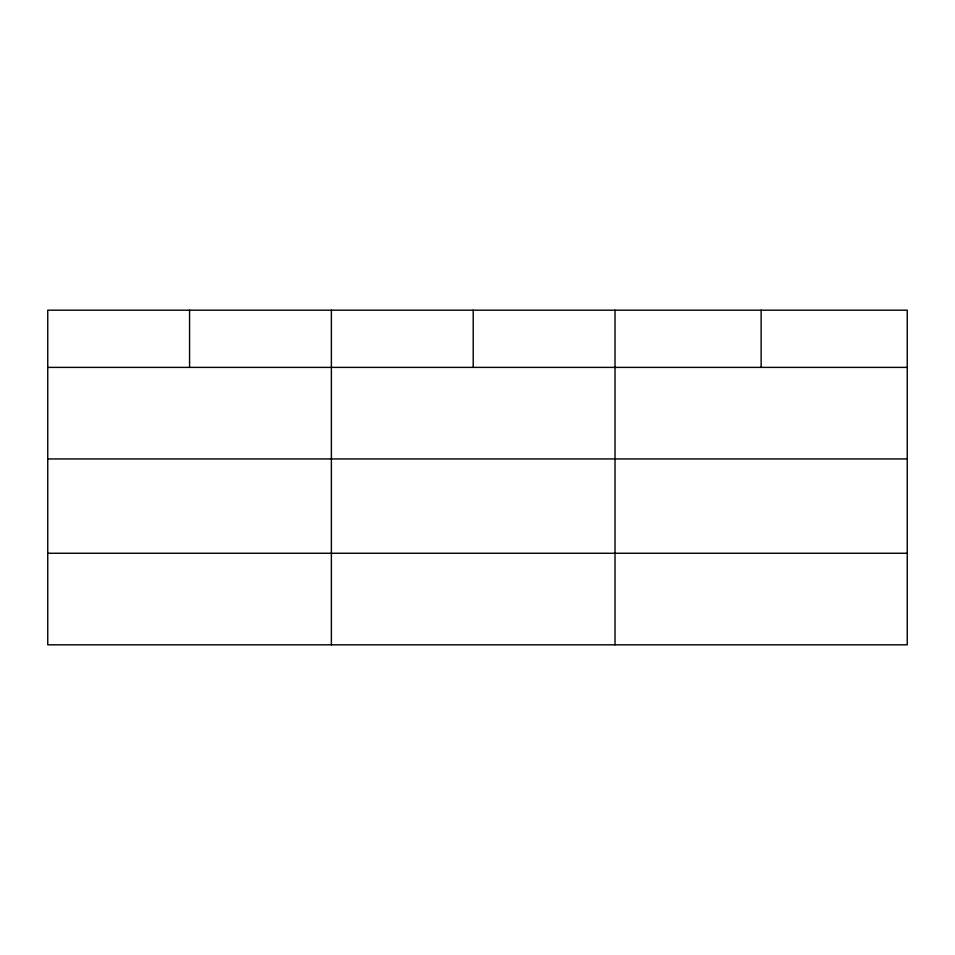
<?xml version="1.0" encoding="UTF-8"?>
<svg xmlns="http://www.w3.org/2000/svg" width="955" height="955" viewBox="0 0 955 955"><rect width="100%" height="100%" fill="white"/><g stroke="black" fill="none" stroke-linecap="round" stroke-linejoin="round"><path stroke-width="1.43" d="M907.25 458.937L907.25 310.184L47.75 310.184L47.75 644.816L907.25 644.816L907.25 458.937L47.75 458.937M47.75 367.389L907.25 367.389M47.75 553.267L907.25 553.267M761.135 310.184L761.135 367.389M615.02 310.184L615.02 644.816M473.202 310.184L473.202 367.389M331.385 310.184L331.385 644.816M189.568 310.184L189.568 367.389"/></g></svg>
